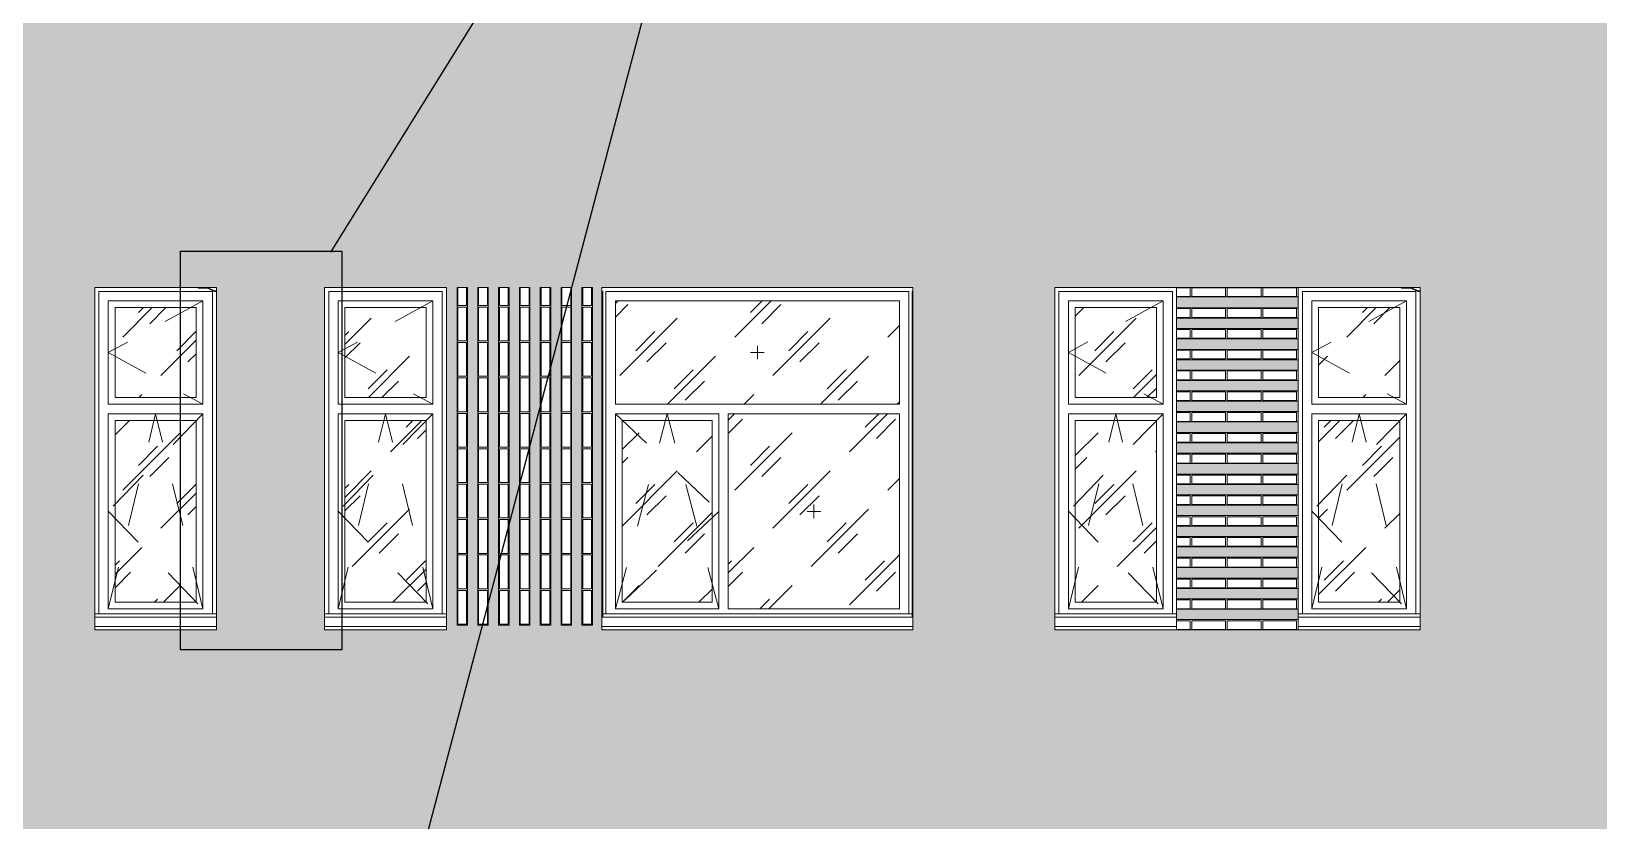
# Model space of a CAD drawing. Header units: millimetres. Extents: x 3914 to 319671, y -18248 to 19136.
# Drawn here: x 129755 to 141344, y 7454 to 13295 of the extents above; entities that cross this region are included whole.
import ezdxf

# ---------------------------------------------------------------- set-up
doc = ezdxf.new("R2010")
doc.units = ezdxf.units.MM
doc.linetypes.add('Штрих', pattern=[635, 317.5, -317.5])
for name, color, linetype, lineweight in [('A-GENM', 7, 'Continuous', 9), ('A-GLAZ', 7, 'Continuous', 9), ('A-GLAZ-1', 7, 'Continuous', 5), ('A-GLAZ-2', 7, 'Штрих', 5), ('A-WALL', 7, 'Continuous', 5), ('A-WALL-PATT', 7, 'Continuous', 5), ('I-WALL', 7, 'Continuous', 5)]:
    doc.layers.add(name, color=color, linetype=linetype, lineweight=lineweight)
pattern_1 = [(45, (66990.3, 100), (-282.8427, 282.8427), [200, -600]), (45, (66790.3, 0), (-282.8427, 282.8427), [600, -200]), (45, (67190.3, -100), (-282.8427, 282.8427), [200, -600])]

# ---------------------------------------------------------------- blocks, each defined once
blk = doc.blocks.new('Окно_СКБ_1Ст_БезПР - ОК-6__л__900х2500_h_ с форточкой_Вестибюль_ залы ДОО-V59-АР2_ТР1_Фасад 1-___')
at = {"layer": 'A-GLAZ-1'}
h = blk.add_hatch(dxfattribs=at)
h.set_pattern_fill('FP_27', color=256, style=0, pattern_type=2)
h.set_pattern_definition(pattern_1)
h.paths.add_polyline_path([(91180, 10585), (91780, 10585), (91780, 11250), (91180, 11250), (91180, 10880)], flags=0)
h = blk.add_hatch(dxfattribs=at)
h.set_pattern_fill('FP_27', color=256, style=0, pattern_type=2)
h.set_pattern_definition(pattern_1)
h.paths.add_polyline_path([(91180, 9070), (91780, 9070), (91780, 10415), (91180, 10415), (91180, 9315)], flags=0)
for p, q in [((91030, 11400), (91030, 8903)), ((91930, 11400), (91030, 11400)), ((91060, 8985), (91060, 11370)), ((91060, 11370), (91900, 11370)), ((91900, 11370), (91900, 8985)), ((91930, 8903), (91930, 11400)), ((91130, 11300), (91130, 10535)), ((91130, 11300), (91830, 11300)), ((91180, 11250), (91180, 10585)), ((91180, 11250), (91780, 11250)), ((91780, 10585), (91780, 11250)), ((91830, 10535), (91830, 11300)), ((91180, 10585), (91780, 10585)), ((91830, 10535), (91130, 10535)), ((91130, 10465), (91130, 9020)), ((91130, 10465), (91830, 10465)), ((91830, 9020), (91830, 10465)), ((91180, 10415), (91180, 9070)), ((91180, 10415), (91780, 10415)), ((91780, 9070), (91780, 10415)), ((91180, 9070), (91780, 9070)), ((91130, 9020), (91830, 9020))]:
    blk.add_line(p, q, dxfattribs=at)
at = {"layer": 'A-GLAZ-2'}
for p, q in [((91830, 11300), (91130, 10917)), ((91130, 10917), (91830, 10535)), ((91130, 9020), (91480, 10465)), ((91830, 10465), (91130, 9743)), ((91830, 9020), (91480, 10465)), ((91130, 9743), (91830, 9020))]:
    blk.add_line(p, q, dxfattribs=at)
blk = doc.blocks.new('Окно_СКБ_2Ст_Фрамуга сверху_БезПР - ОК-7__л__2300х2500_h__Вестибюль_ залы ДОО ДУ-V60-АР2_ТР1_Фасад 1-___')
at = {"layer": 'A-GLAZ-1'}
h = blk.add_hatch(dxfattribs=at)
h.set_pattern_fill('FP_28', color=256, style=0, pattern_type=2)
h.set_pattern_definition(pattern_1)
h.paths.add_polyline_path([(96215, 10535), (96980, 10535), (96980, 11300), (94880, 11300), (94880, 10535), (95715, 10535)], flags=0)
h = blk.add_hatch(dxfattribs=at)
h.set_pattern_fill('FP_27', color=256, style=0, pattern_type=2)
h.set_pattern_definition(pattern_1)
h.paths.add_polyline_path([(95715, 9020), (96980, 9020), (96980, 10465), (95715, 10465), (95715, 9026)], flags=0)
h = blk.add_hatch(dxfattribs=at)
h.set_pattern_fill('FP_27', color=256, style=0, pattern_type=2)
h.set_pattern_definition(pattern_1)
h.paths.add_polyline_path([(94930, 9070), (95595, 9070), (95595, 10415), (94930, 10415), (94930, 9315)], flags=0)
for p, q in [((94780, 11400), (94780, 8903)), ((97080, 11400), (94780, 11400)), ((94810, 11370), (94810, 8985)), ((97050, 11370), (94810, 11370)), ((97050, 8985), (97050, 11370)), ((97080, 8903), (97080, 11400)), ((94880, 10535), (94880, 11300)), ((94880, 11300), (96980, 11300)), ((96980, 11300), (96980, 10535)), ((94880, 10535), (96980, 10535)), ((94880, 9020), (94880, 10465)), ((94880, 10465), (95645, 10465)), ((95645, 10465), (95645, 9020)), ((95715, 9020), (95715, 10465)), ((95715, 10465), (96980, 10465)), ((96980, 10465), (96980, 9020)), ((94930, 10415), (94930, 9070)), ((94930, 10415), (95595, 10415)), ((95595, 9070), (95595, 10415)), ((94930, 9070), (95595, 9070)), ((95645, 9020), (94880, 9020)), ((96980, 9020), (95715, 9020))]:
    blk.add_line(p, q, dxfattribs=at)
at = {"layer": 'A-GLAZ-2'}
for p, q in [((95980, 10918), (95880, 10918)), ((95930, 10967), (95930, 10868)), ((94880, 9020), (95263, 10465)), ((94880, 10465), (95645, 9742)), ((95645, 9020), (95263, 10465)), ((95645, 9742), (94880, 9020)), ((96398, 9742), (96298, 9742)), ((96348, 9792), (96348, 9693))]:
    blk.add_line(p, q, dxfattribs=at)
blk = doc.blocks.new('Окно_СКБ_1Ст_БезПР - ОК-6__л__900х2500_h_ с форточкой_Вестибюль_ залы ДОО-V61-АР2_ТР1_Фасад 1-___')
at = {"layer": 'A-GLAZ-1'}
h = blk.add_hatch(dxfattribs=at)
h.set_pattern_fill('FP_27', color=256, style=0, pattern_type=2)
h.set_pattern_definition(pattern_1)
h.paths.add_polyline_path([(98880, 10585), (98880, 11250), (98280, 11250), (98280, 10585), (98654, 10585)], flags=0)
h = blk.add_hatch(dxfattribs=at)
h.set_pattern_fill('FP_27', color=256, style=0, pattern_type=2)
h.set_pattern_definition(pattern_1)
h.paths.add_polyline_path([(98654, 9070), (98880, 9070), (98880, 10415), (98280, 10415), (98280, 9070)], flags=0)
for p, q in [((98130, 11400), (98130, 8903)), ((99030, 11400), (98130, 11400)), ((98160, 8985), (98160, 11370)), ((98160, 11370), (99000, 11370)), ((99000, 11370), (99000, 8985)), ((98230, 11300), (98230, 10535)), ((98230, 11300), (98930, 11300)), ((98280, 11250), (98280, 10585)), ((98280, 11250), (98880, 11250)), ((98880, 10585), (98880, 11250)), ((98930, 10535), (98930, 11300)), ((99030, 11249), (99030, 11329)), ((99030, 11095), (99030, 11172)), ((99030, 10941), (99030, 11018)), ((99030, 10787), (99030, 10864)), ((99030, 10635), (99030, 10710)), ((98280, 10585), (98880, 10585)), ((99030, 10481), (99030, 10558)), ((98930, 10535), (98230, 10535)), ((98230, 10465), (98230, 9020)), ((98230, 10465), (98930, 10465)), ((98930, 9020), (98930, 10465)), ((98280, 10415), (98280, 9070)), ((98280, 10415), (98880, 10415)), ((98880, 9070), (98880, 10415)), ((99030, 10327), (99030, 10404)), ((99030, 10173), (99030, 10250)), ((99030, 10019), (99030, 10096)), ((99030, 9865), (99030, 9942)), ((99030, 9711), (99030, 9788)), ((99030, 9557), (99030, 9634)), ((99030, 9404), (99030, 9480)), ((99030, 9249), (99030, 9327)), ((99030, 9095), (99030, 9172)), ((98280, 9070), (98880, 9070)), ((98230, 9020), (98930, 9020)), ((99030, 8942), (99030, 9018))]:
    blk.add_line(p, q, dxfattribs=at)
at = {"layer": 'A-GLAZ-2'}
for p, q in [((98930, 11300), (98230, 10918)), ((98230, 10918), (98930, 10535)), ((98230, 9020), (98580, 10465)), ((98930, 10465), (98230, 9743)), ((98930, 9020), (98580, 10465)), ((98230, 9743), (98930, 9020))]:
    blk.add_line(p, q, dxfattribs=at)
blk = doc.blocks.new('Окно_СКБ_1Ст_БезПР - ОК-6__л__900х2500_h_ с форточкой_Вестибюль_ залы ДОО-V63-АР2_ТР1_Фасад 1-___')
at = {"layer": 'A-GLAZ-1'}
h = blk.add_hatch(dxfattribs=at)
h.set_pattern_fill('FP_27', color=256, style=0, pattern_type=2)
h.set_pattern_definition(pattern_1)
h.paths.add_polyline_path([(92880, 10585), (93480, 10585), (93480, 11250), (92880, 11250), (92880, 10880)], flags=0)
h = blk.add_hatch(dxfattribs=at)
h.set_pattern_fill('FP_27', color=256, style=0, pattern_type=2)
h.set_pattern_definition(pattern_1)
h.paths.add_polyline_path([(92880, 9070), (93480, 9070), (93480, 10415), (92880, 10415), (92880, 9315)], flags=0)
for p, q in [((92730, 11400), (92730, 8903)), ((93630, 11400), (92730, 11400)), ((92760, 8985), (92760, 11370)), ((92760, 11370), (93600, 11370)), ((93600, 11370), (93600, 8985)), ((93630, 8903), (93630, 11400)), ((92830, 11300), (92830, 10535)), ((92830, 11300), (93530, 11300)), ((92880, 11250), (92880, 10585)), ((92880, 11250), (93480, 11250)), ((93480, 10585), (93480, 11250)), ((93530, 10535), (93530, 11300)), ((92880, 10585), (93480, 10585)), ((93530, 10535), (92830, 10535)), ((92830, 10465), (92830, 9020)), ((92830, 10465), (93530, 10465)), ((93530, 9020), (93530, 10465)), ((92880, 10415), (92880, 9070)), ((92880, 10415), (93480, 10415)), ((93480, 9070), (93480, 10415)), ((92880, 9070), (93480, 9070)), ((92830, 9020), (93530, 9020))]:
    blk.add_line(p, q, dxfattribs=at)
at = {"layer": 'A-GLAZ-2'}
for p, q in [((93530, 11300), (92830, 10917)), ((92830, 10917), (93530, 10535)), ((92830, 9020), (93180, 10465)), ((93530, 10465), (92830, 9743)), ((93530, 9020), (93180, 10465)), ((92830, 9743), (93530, 9020))]:
    blk.add_line(p, q, dxfattribs=at)
blk = doc.blocks.new('Окно_СКБ_1Ст_БезПР - ОК-6__л__900х2500_h_ с форточкой_Вестибюль_ залы ДОО-V78-АР2_ТР1_Фасад 1-___')
at = {"layer": 'A-GLAZ-1'}
h = blk.add_hatch(dxfattribs=at)
h.set_pattern_fill('FP_27', color=256, style=0, pattern_type=2)
h.set_pattern_definition(pattern_1)
h.paths.add_polyline_path([(100186, 10585), (100680, 10585), (100680, 11250), (100080, 11250), (100080, 10585)], flags=0)
h = blk.add_hatch(dxfattribs=at)
h.set_pattern_fill('FP_28', color=256, style=0, pattern_type=2)
h.set_pattern_definition(pattern_1)
h.paths.add_polyline_path([(100186, 9070), (100680, 9070), (100680, 10415), (100080, 10415), (100080, 9070)], flags=0)
for p, q in [((100830, 11400), (99930, 11400)), ((99960, 8985), (99960, 11370)), ((99960, 11370), (100800, 11370)), ((100800, 11370), (100800, 8985)), ((100830, 8903), (100830, 11400)), ((99930, 11329), (99930, 11249)), ((100030, 11300), (100030, 10535)), ((100030, 11300), (100730, 11300)), ((100080, 11250), (100080, 10585)), ((100080, 11250), (100680, 11250)), ((100680, 10585), (100680, 11250)), ((100730, 10535), (100730, 11300)), ((99930, 11172), (99930, 11095)), ((99930, 11018), (99930, 10941)), ((99930, 10864), (99930, 10787)), ((99930, 10710), (99930, 10635)), ((99930, 10558), (99930, 10481)), ((100080, 10585), (100680, 10585)), ((100730, 10535), (100030, 10535)), ((100030, 10465), (100030, 9020)), ((100030, 10465), (100730, 10465)), ((100730, 9020), (100730, 10465)), ((99930, 10404), (99930, 10327)), ((100080, 10415), (100080, 9070)), ((100080, 10415), (100680, 10415)), ((100680, 9070), (100680, 10415)), ((99930, 10250), (99930, 10173)), ((99930, 10096), (99930, 10019)), ((99930, 9942), (99930, 9865)), ((99930, 9788), (99930, 9711)), ((99930, 9634), (99930, 9557)), ((99930, 9480), (99930, 9404)), ((99930, 9327), (99930, 9249)), ((99930, 9172), (99930, 9095)), ((100080, 9070), (100680, 9070)), ((99930, 9018), (99930, 8942)), ((100030, 9020), (100730, 9020))]:
    blk.add_line(p, q, dxfattribs=at)
at = {"layer": 'A-GLAZ-2'}
for p, q in [((100730, 11300), (100030, 10917)), ((100030, 10917), (100730, 10535)), ((100030, 9020), (100380, 10465)), ((100730, 10465), (100030, 9743)), ((100730, 9020), (100380, 10465)), ((100030, 9743), (100730, 9020))]:
    blk.add_line(p, q, dxfattribs=at)
blk = doc.blocks.new('Фахверк_Влож_Уголок - Уголок_Фахверка-V168-АР2_ТР1_Фасад 1-___')
at = {"layer": 'A-GENM'}
for p, q in [((94780, 11370), (94786, 11370)), ((94786, 11370), (94786, 8959))]:
    blk.add_line(p, q, dxfattribs=at)
blk = doc.blocks.new('Фахверк_Влож_Полоса верхняя - Полоса верхняя_Фахверка-V111-АР2_ТР1_Фасад 1-___')
at = {"layer": 'A-GENM'}
for p, q in [((96944, 3000), (96944, 2995)), ((96944, 2995), (97013, 2995)), ((97013, 2995), (97064, 2970)), ((97065, 2975), (97014, 3000)), ((97064, 2970), (97080, 2970)), ((97080, 2975), (97065, 2975))]:
    blk.add_line(p, q, dxfattribs=at)
blk = doc.blocks.new('Фахверк_Влож_Уголок - Уголок_Фахверка-V169-АР2_ТР1_Фасад 1-___')
at = {"layer": 'A-GENM'}
for p, q in [((97074, 11370), (97080, 11370)), ((97074, 8959), (97074, 11370))]:
    blk.add_line(p, q, dxfattribs=at)
blk = doc.blocks.new('WNW_Отлив - Отлив_металлический-V187-АР2_ТР1_Фасад 1-___')
at = {"layer": 'A-GLAZ-1'}
for p, q in [((67060, 9285), (66160, 9285)), ((67060, 9260), (66160, 9260)), ((66160, 9191), (66160, 9203)), ((66160, 9166), (66160, 9191)), ((66160, 9191), (67060, 9191)), ((67060, 9166), (66160, 9166)), ((67060, 9203), (67060, 9191)), ((67060, 9191), (67060, 9166))]:
    blk.add_line(p, q, dxfattribs=at)
blk = doc.blocks.new('WNW_Отлив - Отлив_металлический-V206-АР2_ТР1_Фасад 1-___')
at = {"layer": 'A-GLAZ-1'}
for p, q in [((93630, 8985), (92730, 8985)), ((93630, 8960), (92730, 8960)), ((92730, 8891), (92730, 8903)), ((92730, 8866), (92730, 8891)), ((92730, 8891), (93630, 8891)), ((93630, 8866), (92730, 8866)), ((93630, 8903), (93630, 8891)), ((93630, 8891), (93630, 8866))]:
    blk.add_line(p, q, dxfattribs=at)
blk = doc.blocks.new('WNW_Отлив - Отлив_металлический-33828280-АР2_ТР1_Фасад 1-___')
at = {"layer": 'A-GLAZ-1'}
for p, q in [((97074, 8985), (94786, 8985)), ((97074, 8960), (94786, 8960)), ((94780, 8891), (94780, 8903)), ((94780, 8866), (94780, 8891)), ((94780, 8891), (97080, 8891)), ((97080, 8866), (94780, 8866)), ((97080, 8903), (97080, 8891)), ((97080, 8891), (97080, 8866))]:
    blk.add_line(p, q, dxfattribs=at)
blk = doc.blocks.new('WNW_Отлив - Отлив_металлический-33828275-АР2_ТР1_Фасад 1-___')
at = {"layer": 'A-GLAZ-1'}
for p, q in [((12010, 9285), (11110, 9285)), ((12010, 9260), (11110, 9260)), ((11110, 9191), (11110, 9203)), ((11110, 9166), (11110, 9191)), ((11110, 9191), (12010, 9191)), ((12010, 9166), (11110, 9166)), ((12010, 9196), (12010, 9191)), ((12010, 9191), (12010, 9166))]:
    blk.add_line(p, q, dxfattribs=at)
blk = doc.blocks.new('WNW_Отлив - Отлив_металлический-V185-АР2_ТР1_Фасад 1-___')
at = {"layer": 'A-GLAZ-1'}
for p, q in [((51910, 9285), (51010, 9285)), ((51910, 9260), (51010, 9260)), ((51010, 9191), (51010, 9196)), ((51010, 9166), (51010, 9191)), ((51010, 9191), (51910, 9191)), ((51910, 9166), (51010, 9166)), ((51910, 9203), (51910, 9191)), ((51910, 9191), (51910, 9166))]:
    blk.add_line(p, q, dxfattribs=at)

msp = doc.modelspace()

# ---------------------------------------------------------------- hatches: boundary and pattern name
at = {"layer": 'A-WALL-PATT'}
h = msp.add_hatch(dxfattribs=at)
h.set_pattern_fill('FP_21', color=256, style=0, pattern_type=2)
h.set_pattern_definition([(180, (164523.65, 8471), (-2e-14, -154), [125, -137]), (90, (164523.65, 8406), (-262, 2e-14), [65, -89]), (180, (164523.65, 8406), (-2e-14, -154), [125, -137]), (90, (164535.65, 8406), (-262, 2e-14), [65, -89]), (180, (164660.65, 8406), (-2e-14, -154), [125, -137]), (180, (164660.65, 8471), (-2e-14, -154), [125, -137]), (90, (164404.65, 8483), (-262, 2e-14), [65, -89]), (90, (164654.65, 8483), (-262, 2e-14), [65, -89]), (0, (164404.65, 8483), (0, -154), [250, -12]), (0, (164404.65, 8548), (0, -154), [250, -12])])
h.paths.add_polyline_path([(128303.7, 8400), (164273.7, 8400), (164273.7, 13776), (128303.7, 13774.9), (128303.7, 10879.6)], flags=0)
h.paths.add_polyline_path([(156234.4, 8866), (156223.7, 8867), (156223.7, 8900), (155173.7, 8900), (155173.7, 8866), (152873.7, 8867), (152873.7, 11400), (157123.7, 11400), (157123.7, 8866), (156771.1, 8866)], flags=0)
h.paths.add_polyline_path([(140023.7, 8866), (137323.7, 8867), (137323.7, 11400), (140023.7, 11400), (140023.7, 8867)], flags=0)
h.paths.add_polyline_path([(132516.3, 8866), (131923.7, 8867), (131923.7, 8900), (131123.7, 8900), (131123.7, 8866), (130223.7, 8867), (130223.7, 11400), (136273.7, 11400), (136273.7, 8866), (133973.7, 8867), (133973.7, 8900), (132823.7, 8900), (132823.7, 8866)], flags=0)
h.paths.add_polyline_path([(159423.7, 8866), (158523.7, 8867), (158523.7, 11400), (162923.7, 11400), (162923.7, 8866), (160623.7, 8867), (160622.7, 8900), (159423.7, 8900), (159423.7, 8867)], flags=0)
h.paths.add_polyline_path([(145508.5, 8866), (145423.7, 8867), (145423.7, 8900), (144373.7, 8900), (144373.7, 8866), (142073.7, 8867), (142073.7, 11400), (146323.7, 11400), (146323.7, 8866)], flags=0)
h.paths.add_polyline_path([(151637.6, 8866), (150823.7, 8867), (150823.7, 11400), (151723.7, 11400), (151723.7, 8866)], flags=0)
h.paths.add_polyline_path([(148123.7, 8866), (147223.7, 8867), (147223.7, 11400), (149923.7, 11400), (149923.7, 8866), (148383.1, 8866)], flags=0)
h = msp.add_hatch(dxfattribs=at)
h.set_pattern_fill('FP_95', color=256, style=0, pattern_type=2)
h.set_pattern_definition([(180, (169385.17, 15019.48), (-2e-14, -154), [125, -137]), (90, (169385.17, 14954.48), (-262, 2e-14), [65, -89]), (180, (169385.17, 14954.48), (-2e-14, -154), [125, -137]), (90, (169397.17, 14954.48), (-262, 2e-14), [65, -89]), (180, (169522.17, 14954.48), (-2e-14, -154), [125, -137]), (180, (169522.17, 15019.48), (-2e-14, -154), [125, -137]), (90, (169266.17, 15031.48), (-262, 2e-14), [65, -89]), (90, (169516.17, 15031.48), (-262, 2e-14), [65, -89]), (0, (169266.17, 15031.48), (0, -154), [250, -12]), (0, (169266.17, 15096.48), (0, -154), [250, -12])])
h.paths.add_polyline_path([(131123.7, 8900), (131923.7, 8900), (131923.7, 11400), (131123.7, 11400), (131123.7, 8902.5)], flags=0)
h.paths.add_polyline_path([(149009.1, 8940.4), (149023.7, 8940.4), (149023.7, 9016.1), (148123.7, 9016.1), (148123.7, 8940.4), (148573.1, 8940.4)], flags=0)
h.paths.add_polyline_path([(138223.7, 8942.4), (139123.7, 8942.4), (139123.7, 9018.1), (138223.7, 9018.1)], flags=0)
h.paths.add_polyline_path([(149023.7, 9093.1), (149023.7, 9170), (148123.7, 9170), (148123.7, 9093.1), (148954.1, 9093.1)], flags=0)
h.paths.add_polyline_path([(139123.7, 9095.1), (139123.7, 9172), (138223.7, 9172), (138223.7, 9095.1), (139053.4, 9095.1)], flags=0)
h.paths.add_polyline_path([(148123.7, 9247), (149023.7, 9247), (149023.7, 9324.5), (148123.7, 9324.5), (148123.7, 9315.3)], flags=0)
h.paths.add_polyline_path([(138613.3, 9249), (139123.7, 9249), (139123.7, 9326.5), (138223.7, 9326.5), (138223.7, 9249)], flags=0)
h.paths.add_polyline_path([(148843.1, 9401.5), (149023.7, 9401.5), (149023.7, 9478), (148123.7, 9478), (148123.7, 9401.5), (148573.1, 9401.5)], flags=0)
h.paths.add_polyline_path([(138613.3, 9403.5), (139123.7, 9403.5), (139123.7, 9480), (138223.7, 9480), (138223.7, 9403.5)], flags=0)
h.paths.add_polyline_path([(148573.1, 9555), (149023.7, 9555), (149023.7, 9631.8), (148123.7, 9631.8), (148123.7, 9555)], flags=0)
h.paths.add_polyline_path([(138223.7, 9557), (139123.7, 9557), (139123.7, 9633.8), (138223.7, 9633.8)], flags=0)
h.paths.add_polyline_path([(148573.1, 9708.8), (149023.7, 9708.8), (149023.7, 9785.9), (148123.7, 9785.9), (148123.7, 9708.8)], flags=0)
h.paths.add_polyline_path([(138223.7, 9710.8), (139123.7, 9710.8), (139123.7, 9787.9), (138223.7, 9787.9)], flags=0)
h.paths.add_polyline_path([(149023.7, 9862.9), (149023.7, 9939.9), (148123.7, 9939.9), (148123.7, 9862.9), (148956.1, 9862.9)], flags=0)
h.paths.add_polyline_path([(138996.4, 9864.9), (139123.7, 9864.9), (139123.7, 9941.9), (138223.7, 9941.9), (138223.7, 9864.9), (138776.3, 9864.9)], flags=0)
h.paths.add_polyline_path([(148621.6, 10016.9), (149023.7, 10016.9), (149023.7, 10094.1), (148123.7, 10094.1), (148123.7, 10016.9), (148573.1, 10016.9)], flags=0)
h.paths.add_polyline_path([(138613.3, 10018.9), (139123.7, 10018.9), (139123.7, 10096.1), (138223.7, 10096.1), (138223.7, 10018.9)], flags=0)
h.paths.add_polyline_path([(148573.1, 10171.1), (149023.7, 10171.1), (149023.7, 10247.5), (148123.7, 10247.5), (148123.7, 10171.1), (148566, 10171.1)], flags=0)
h.paths.add_polyline_path([(138223.7, 10173.1), (139123.7, 10173.1), (139123.7, 10249.5), (138223.7, 10249.5)], flags=0)
h.paths.add_polyline_path([(149023.7, 10324.5), (149023.7, 10402.1), (148123.7, 10402.1), (148123.7, 10324.5), (148573.1, 10324.5)], flags=0)
h.paths.add_polyline_path([(138610.1, 10326.5), (139123.7, 10326.5), (139123.7, 10404.1), (138223.7, 10404.1), (138223.7, 10326.5)], flags=0)
h.paths.add_polyline_path([(149023.7, 10479.1), (149023.7, 10556.1), (148123.7, 10556.1), (148123.7, 10479.1), (148573.1, 10479.1)], flags=0)
h.paths.add_polyline_path([(138613.3, 10481.1), (139123.7, 10481.1), (139123.7, 10558.1), (138223.7, 10558.1), (138223.7, 10481.1), (138554.4, 10481.1)], flags=0)
h.paths.add_polyline_path([(149023.7, 10633.1), (149023.7, 10708.1), (148123.7, 10708.1), (148123.7, 10633.1), (148956.1, 10633.1)], flags=0)
h.paths.add_polyline_path([(138613.3, 10635.1), (139123.7, 10635.1), (139123.7, 10710.1), (138223.7, 10710.1), (138223.7, 10635.1), (138499, 10635.1)], flags=0)
h.paths.add_polyline_path([(148956.1, 10785.1), (149023.7, 10785.1), (149023.7, 10862.1), (148123.7, 10862.1), (148123.7, 10785.1), (148573.1, 10785.1)], flags=0)
h.paths.add_polyline_path([(138996.4, 10787.1), (139123.7, 10787.1), (139123.7, 10864.1), (138223.7, 10864.1), (138223.7, 10787.1), (138613.3, 10787.1)], flags=0)
h.paths.add_polyline_path([(148573.1, 10939.1), (149023.7, 10939.1), (149023.7, 11016.1), (148123.7, 11016.1), (148123.7, 10939.1), (148289.6, 10939.1)], flags=0)
h.paths.add_polyline_path([(138223.7, 10941.1), (139123.7, 10941.1), (139123.7, 11018.1), (138223.7, 11018.1)], flags=0)
h.paths.add_polyline_path([(149023.7, 11093.1), (149023.7, 11170.1), (148123.7, 11170.1), (148123.7, 11093.1), (148956.1, 11093.1)], flags=0)
h.paths.add_polyline_path([(138996.4, 11095.1), (139123.7, 11095.1), (139123.7, 11172.1), (138223.7, 11172.1), (138223.7, 11095.1), (138613.3, 11095.1)], flags=0)
h.paths.add_polyline_path([(149023.7, 11247.1), (149023.7, 11327), (148123.7, 11327), (148123.7, 11247.1), (148956.1, 11247.1)], flags=0)
h.paths.add_polyline_path([(138223.7, 11249.1), (139123.7, 11249.1), (139123.7, 11329), (138223.7, 11329)], flags=0)
h = msp.add_hatch(dxfattribs=at)
h.set_pattern_fill('FP_84', color=256, style=0, pattern_type=2)
h.set_pattern_definition([(270, (134603.02, 41383.13), (154, 9e-15), [125, -137]), (180, (134668.02, 41383.13), (-3e-14, -262), [65, -89]), (270, (134668.02, 41383.13), (154, 9e-15), [125, -137]), (180, (134668.02, 41395.13), (-3e-14, -262), [65, -89]), (270, (134668.02, 41520.13), (154, 9e-15), [125, -137]), (270, (134603.02, 41520.13), (154, 9e-15), [125, -137]), (180, (134591.02, 41264.13), (-3e-14, -262), [65, -89]), (180, (134591.02, 41514.13), (-3e-14, -262), [65, -89]), (90, (134591.02, 41264.13), (154, -9e-15), [250, -12]), (90, (134526.02, 41264.13), (154, -9e-15), [250, -12])])
h.paths.add_polyline_path([(160545.7, 8900), (160545.7, 11400), (160470.7, 11400), (160470.7, 8900)], flags=0)
h.paths.add_polyline_path([(160393.7, 8900), (160393.7, 11400), (160316.7, 11400), (160316.7, 8900)], flags=0)
h.paths.add_polyline_path([(160162.7, 8900), (160239.7, 8900), (160239.7, 11400), (160162.7, 11400), (160162.7, 9315.3)], flags=0)
h.paths.add_polyline_path([(160085.7, 8900), (160085.7, 11400), (160008.7, 11400), (160008.7, 8900), (160065, 8900)], flags=0)
h.paths.add_polyline_path([(159931.7, 8900), (159931.7, 11400), (159854.7, 11400), (159854.7, 8900)], flags=0)
h.paths.add_polyline_path([(159777.7, 8900), (159777.7, 11400), (159700.7, 11400), (159700.7, 8900)], flags=0)
h.paths.add_polyline_path([(159623.7, 8900), (159623.7, 11400), (159546.7, 11400), (159546.7, 8900)], flags=0)
h.paths.add_polyline_path([(159469.7, 8900), (159469.7, 11400), (159423.7, 11400), (159423.7, 8900)], flags=0)
h.paths.add_polyline_path([(156157.1, 8900), (156157.1, 11400), (156080.1, 11400), (156080.1, 8900)], flags=0)
h.paths.add_polyline_path([(156003.1, 8900), (156003.1, 11400), (155926.1, 11400), (155926.1, 8900)], flags=0)
h.paths.add_polyline_path([(155772.1, 8900), (155849.1, 8900), (155849.1, 11400), (155772.1, 11400), (155772.1, 9315.3)], flags=0)
h.paths.add_polyline_path([(155695.1, 8900), (155695.1, 11400), (155618.1, 11400), (155618.1, 8900)], flags=0)
h.paths.add_polyline_path([(155541.1, 8900), (155541.1, 11400), (155464.1, 11400), (155464.1, 8900)], flags=0)
h.paths.add_polyline_path([(155310.1, 8900), (155387.1, 8900), (155387.1, 11400), (155310.1, 11400), (155310.1, 9315.3)], flags=0)
h.paths.add_polyline_path([(155233.1, 8900), (155233.1, 11400), (155173.7, 11400), (155173.7, 8900)], flags=0)
h.paths.add_polyline_path([(145400.7, 8900), (145423.7, 8900), (145423.7, 11400), (145400.7, 11400), (145400.7, 8902.5)], flags=0)
h.paths.add_polyline_path([(145333.7, 8900), (145333.7, 11400), (145256.7, 11400), (145256.7, 8900)], flags=0)
h.paths.add_polyline_path([(144373.7, 8900), (144409.7, 8900), (144409.7, 11400), (144373.7, 11400), (144373.7, 8902.5)], flags=0)
h.paths.add_polyline_path([(145179.7, 8900), (145179.7, 11400), (145102.7, 11400), (145102.7, 8900)], flags=0)
h.paths.add_polyline_path([(144948.7, 8900), (145025.7, 8900), (145025.7, 11400), (144948.7, 11400), (144948.7, 9315.3)], flags=0)
h.paths.add_polyline_path([(144871.7, 8900), (144871.7, 11400), (144794.7, 11400), (144794.7, 8900)], flags=0)
h.paths.add_polyline_path([(144717.7, 8900), (144717.7, 11400), (144640.7, 11400), (144640.7, 8900)], flags=0)
h.paths.add_polyline_path([(144563.7, 8900), (144563.7, 11400), (144486.7, 11400), (144486.7, 8900)], flags=0)
h.paths.add_polyline_path([(133973.7, 8900), (133973.7, 11400), (133903.4, 11400), (133903.4, 8900)], flags=0)
h.paths.add_polyline_path([(133826.4, 8900), (133826.4, 11400), (133749.4, 11400), (133749.4, 8900)], flags=0)
h.paths.add_polyline_path([(133672.4, 8900), (133672.4, 11400), (133595.4, 11400), (133595.4, 8900)], flags=0)
h.paths.add_polyline_path([(133518.4, 8900), (133518.4, 11400), (133441.4, 11400), (133441.4, 8900)], flags=0)
h.paths.add_polyline_path([(133287.4, 8900), (133364.4, 8900), (133364.4, 11400), (133287.4, 11400), (133287.4, 9315.3)], flags=0)
h.paths.add_polyline_path([(133210.4, 8900), (133210.4, 11400), (133133.4, 11400), (133133.4, 8900)], flags=0)
h.paths.add_polyline_path([(133056.4, 8900), (133056.4, 11400), (132979.4, 11400), (132979.4, 8900)], flags=0)
h.paths.add_polyline_path([(132823.7, 8900), (132902.4, 8900), (132902.4, 11400), (132823.7, 11400), (132823.7, 8902.5)], flags=0)
h = msp.add_hatch(dxfattribs=at)
h.set_pattern_fill('FP_77', color=256, style=0, pattern_type=2)
h.set_pattern_definition([(270, (136219.25, 10860.68), (154, 9e-15), [125, -137]), (180, (136284.25, 10860.68), (-3e-14, -262), [65, -89]), (270, (136284.25, 10860.68), (154, 9e-15), [125, -137]), (180, (136284.25, 10872.68), (-3e-14, -262), [65, -89]), (270, (136284.25, 10997.68), (154, 9e-15), [125, -137]), (270, (136219.25, 10997.68), (154, 9e-15), [125, -137]), (180, (136207.25, 10741.68), (-3e-14, -262), [65, -89]), (180, (136207.25, 10991.68), (-3e-14, -262), [65, -89]), (90, (136207.25, 10741.68), (154, -9e-15), [250, -12]), (90, (136142.25, 10741.68), (154, -9e-15), [250, -12])])
h.paths.add_polyline_path([(133133.4, 8900), (133133.4, 11400), (133056.4, 11400), (133056.4, 8900)], flags=0)
h.paths.add_polyline_path([(133210.4, 8900), (133287.4, 8900), (133287.4, 11400), (133210.4, 11400), (133210.4, 9315.3)], flags=0)
h.paths.add_polyline_path([(132979.4, 8900), (132979.4, 11400), (132902.4, 11400), (132902.4, 8900)], flags=0)
h.paths.add_polyline_path([(133441.4, 8900), (133441.4, 11400), (133364.4, 11400), (133364.4, 8900)], flags=0)
h.paths.add_polyline_path([(133672.4, 8900), (133749.4, 8900), (133749.4, 11400), (133672.4, 11400), (133672.4, 9315.3)], flags=0)
h.paths.add_polyline_path([(133595.4, 8900), (133595.4, 11400), (133518.4, 11400), (133518.4, 8900)], flags=0)
h.paths.add_polyline_path([(133903.4, 8900), (133903.4, 11400), (133826.4, 11400), (133826.4, 8900)], flags=0)
h = msp.add_hatch(dxfattribs=at)
h.set_pattern_fill('FP_71', color=256, style=0, pattern_type=2)
h.set_pattern_definition([(180, (138585.88, 8471.04), (-2e-14, -154), [125, -137]), (90, (138585.88, 8406.04), (-262, 2e-14), [65, -89]), (180, (138585.88, 8406.04), (-2e-14, -154), [125, -137]), (90, (138597.88, 8406.04), (-262, 2e-14), [65, -89]), (180, (138722.88, 8406.04), (-2e-14, -154), [125, -137]), (180, (138722.88, 8471.04), (-2e-14, -154), [125, -137]), (90, (138466.88, 8483.04), (-262, 2e-14), [65, -89]), (90, (138716.88, 8483.04), (-262, 2e-14), [65, -89]), (0, (138466.88, 8483.04), (0, -154), [250, -12]), (0, (138466.88, 8548.04), (0, -154), [250, -12])])
h.paths.add_polyline_path([(139123.7, 8866), (139123.7, 8942.4), (138223.7, 8942.4), (138223.7, 8866), (138613.3, 8866)], flags=0)
h.paths.add_polyline_path([(139123.7, 9018.1), (139123.7, 9095.1), (138223.7, 9095.1), (138223.7, 9018.1), (138613.3, 9018.1)], flags=0)
h.paths.add_polyline_path([(138223.7, 9172), (139123.7, 9172), (139123.7, 9249), (138223.7, 9249)], flags=0)
h.paths.add_polyline_path([(138223.7, 9326.5), (139123.7, 9326.5), (139123.7, 9403.5), (138223.7, 9403.5)], flags=0)
h.paths.add_polyline_path([(139123.7, 9480), (139123.7, 9557), (138223.7, 9557), (138223.7, 9480), (138996.4, 9480)], flags=0)
h.paths.add_polyline_path([(138996.4, 9633.8), (139123.7, 9633.8), (139123.7, 9710.8), (138223.7, 9710.8), (138223.7, 9633.8), (138613.3, 9633.8)], flags=0)
h.paths.add_polyline_path([(138223.7, 9787.9), (139123.7, 9787.9), (139123.7, 9864.9), (138223.7, 9864.9)], flags=0)
h.paths.add_polyline_path([(138223.7, 9941.9), (139123.7, 9941.9), (139123.7, 10018.9), (138223.7, 10018.9)], flags=0)
h.paths.add_polyline_path([(138996.4, 10096.1), (139123.7, 10096.1), (139123.7, 10173.1), (138223.7, 10173.1), (138223.7, 10096.1), (138613.3, 10096.1)], flags=0)
h.paths.add_polyline_path([(138223.7, 10249.5), (139123.7, 10249.5), (139123.7, 10326.5), (138223.7, 10326.5)], flags=0)
h.paths.add_polyline_path([(138223.7, 10404.1), (139123.7, 10404.1), (139123.7, 10481.1), (138223.7, 10481.1)], flags=0)
h.paths.add_polyline_path([(139123.7, 10558.1), (139123.7, 10635.1), (138223.7, 10635.1), (138223.7, 10558.1), (138996.4, 10558.1)], flags=0)
h.paths.add_polyline_path([(138996.4, 10710.1), (139123.7, 10710.1), (139123.7, 10787.1), (138223.7, 10787.1), (138223.7, 10710.1), (138613.3, 10710.1)], flags=0)
h.paths.add_polyline_path([(139123.7, 10864.1), (139123.7, 10941.1), (138223.7, 10941.1), (138223.7, 10864.1), (138996.4, 10864.1)], flags=0)
h.paths.add_polyline_path([(138996.4, 11018.1), (139123.7, 11018.1), (139123.7, 11095.1), (138223.7, 11095.1), (138223.7, 11018.1), (138613.3, 11018.1)], flags=0)
h.paths.add_polyline_path([(139123.7, 11172.1), (139123.7, 11249.1), (138223.7, 11249.1), (138223.7, 11172.1), (138996.4, 11172.1)], flags=0)
h.paths.add_polyline_path([(139123.7, 11329), (139123.7, 11400), (138223.7, 11400), (138223.7, 11329), (138613.3, 11329)], flags=0)
h = msp.add_hatch(dxfattribs=at)
h.set_pattern_fill('FP_17', color=256, style=0, pattern_type=2)
h.set_pattern_definition([(180, (164523.65, 4271), (-2e-14, -154), [125, -137]), (90, (164523.65, 4206), (-262, 2e-14), [65, -89]), (180, (164523.65, 4206), (-2e-14, -154), [125, -137]), (90, (164535.65, 4206), (-262, 2e-14), [65, -89]), (180, (164660.65, 4206), (-2e-14, -154), [125, -137]), (180, (164660.65, 4271), (-2e-14, -154), [125, -137]), (90, (164404.65, 4283), (-262, 2e-14), [65, -89]), (90, (164654.65, 4283), (-262, 2e-14), [65, -89]), (0, (164404.65, 4283), (0, -154), [250, -12]), (0, (164404.65, 4348), (0, -154), [250, -12])])
h.paths.add_polyline_path([(128303.7, 4200), (164273.7, 4200), (164273.7, 8400), (128303.7, 8400), (128303.7, 4622.4)], flags=0)
h.paths.add_polyline_path([(152873.7, 4666), (152873.7, 4700), (151723.7, 4700), (151723.7, 4666), (149423.7, 4667), (149423.7, 7200), (153773.7, 7200), (153773.7, 4666), (153169.8, 4666)], flags=0)
h.paths.add_polyline_path([(148123.7, 4666), (147223.7, 4667), (147223.7, 7200), (148123.7, 7200), (148123.7, 4667)], flags=0)
h.paths.add_polyline_path([(134426.9, 4666), (131923.7, 4667), (131923.7, 7200), (134873.7, 7200), (134873.7, 4666), (134782.7, 4666)], flags=0)
h.paths.add_polyline_path([(162923.7, 4666), (162023.7, 4667), (162023.7, 7200), (162923.7, 7200), (162923.7, 4667)], flags=0)
h.paths.add_polyline_path([(161223.7, 4666), (158523.7, 4667), (158523.7, 7200), (161223.7, 7200), (161223.7, 4667)], flags=0)
h.paths.add_polyline_path([(139123.7, 4666), (139123.7, 4700), (138223.7, 4700), (138223.7, 4666), (135923.7, 4667), (135923.7, 7200), (140023.7, 7200), (140023.7, 4666), (139226.7, 4666)], flags=0)
h.paths.add_polyline_path([(130931.9, 4666), (130223.7, 4667), (130223.7, 7200), (131123.7, 7200), (131123.7, 4666)], flags=0)
h.paths.add_polyline_path([(142954.7, 4666), (142073.7, 4667), (142073.7, 7200), (146323.7, 7200), (146323.7, 4666), (144023.7, 4667), (144023.1, 4700), (142973.7, 4700), (142973.7, 4666)], flags=0)
h.paths.add_polyline_path([(157123.7, 4666), (154823.7, 4667), (154823.7, 7200), (157123.7, 7200), (157123.7, 4667)], flags=0)

# ---------------------------------------------------------------- linework, layer by layer
at = {"color": 1}
for p, q in [((131556, 3090), (135113, 16548)), ((131969, 11660), (134986, 16516))]:
    msp.add_line(p, q, dxfattribs=at)
msp.add_lwpolyline([(130857, 11669), (132051, 11669), (132051, 8717), (130857, 8717)], close=True, dxfattribs=at)
at = {"layer": 'A-WALL'}
for p, q in [((130223.7, 8902.5), (130223.7, 11400)), ((130223.7, 11400), (131123.7, 11400)), ((131123.7, 11400), (131123.7, 8902.5)), ((131923.7, 11400), (132823.7, 11400)), ((131923.7, 8902.5), (131923.7, 11400)), ((132823.7, 11400), (132823.7, 8902.5)), ((133973.7, 11400), (136273.7, 11400)), ((133973.7, 8902.5), (133973.7, 11400)), ((136273.7, 11400), (136273.7, 8902.5)), ((137323.7, 8902.5), (137323.7, 11400)), ((137323.7, 11400), (138223.7, 11400)), ((139123.7, 11400), (140023.7, 11400)), ((140023.7, 11400), (140023.7, 8902.5)), ((138223.7, 11329), (138223.7, 11249.1)), ((139123.7, 11249.1), (139123.7, 11329)), ((138223.7, 11172.1), (138223.7, 11095.1)), ((139123.7, 11095.1), (139123.7, 11172.1)), ((138223.7, 11018.1), (138223.7, 10941.1)), ((139123.7, 10941.1), (139123.7, 11018.1)), ((138223.7, 10864.1), (138223.7, 10787.1)), ((139123.7, 10787.1), (139123.7, 10864.1)), ((138223.7, 10710.1), (138223.7, 10635.1)), ((139123.7, 10635.1), (139123.7, 10710.1)), ((138223.7, 10558.1), (138223.7, 10481.1)), ((139123.7, 10481.1), (139123.7, 10558.1)), ((138223.7, 10404.1), (138223.7, 10326.5)), ((139123.7, 10326.5), (139123.7, 10404.1)), ((138223.7, 10249.5), (138223.7, 10173.1)), ((139123.7, 10173.1), (139123.7, 10249.5)), ((138223.7, 10096.1), (138223.7, 10018.9)), ((139123.7, 10018.9), (139123.7, 10096.1)), ((138223.7, 9941.9), (138223.7, 9864.9)), ((139123.7, 9864.9), (139123.7, 9941.9)), ((138223.7, 9787.9), (138223.7, 9710.8)), ((139123.7, 9710.8), (139123.7, 9787.9)), ((138223.7, 9633.8), (138223.7, 9557)), ((139123.7, 9557), (139123.7, 9633.8)), ((138223.7, 9480), (138223.7, 9403.5)), ((139123.7, 9403.5), (139123.7, 9480)), ((138223.7, 9326.5), (138223.7, 9249)), ((139123.7, 9249), (139123.7, 9326.5)), ((138223.7, 9172), (138223.7, 9095.1)), ((139123.7, 9095.1), (139123.7, 9172)), ((138223.7, 9018.1), (138223.7, 8942.4)), ((139123.7, 8942.4), (139123.7, 9018.1))]:
    msp.add_line(p, q, dxfattribs=at)
at = {"layer": 'I-WALL'}
for p, q in [((132979.4, 11400), (132902.4, 11400)), ((132902.4, 11400), (132902.4, 8900)), ((132979.4, 8900), (132979.4, 11400)), ((133133.4, 11400), (133056.4, 11400)), ((133056.4, 11400), (133056.4, 8900)), ((133133.4, 8900), (133133.4, 11400)), ((133287.4, 11400), (133210.4, 11400)), ((133210.4, 11400), (133210.4, 8900)), ((133287.4, 8900), (133287.4, 11400)), ((133441.4, 11400), (133364.4, 11400)), ((133364.4, 11400), (133364.4, 8900)), ((133441.4, 8900), (133441.4, 11400)), ((133595.4, 11400), (133518.4, 11400)), ((133518.4, 11400), (133518.4, 8900)), ((133595.4, 8900), (133595.4, 11400)), ((133749.4, 11400), (133672.4, 11400)), ((133672.4, 11400), (133672.4, 8900)), ((133749.4, 8900), (133749.4, 11400)), ((133903.4, 11400), (133826.4, 11400)), ((133826.4, 11400), (133826.4, 8900)), ((133903.4, 8900), (133903.4, 11400)), ((139123.7, 11400), (138223.7, 11400)), ((138223.7, 11400), (138223.7, 11329)), ((139123.7, 11329), (139123.7, 11400)), ((138223.7, 11329), (139123.7, 11329)), ((139123.7, 11249.1), (138223.7, 11249.1)), ((138223.7, 11249.1), (138223.7, 11172.1)), ((139123.7, 11172.1), (139123.7, 11249.1)), ((138223.7, 11172.1), (139123.7, 11172.1)), ((139123.7, 11095.1), (138223.7, 11095.1)), ((138223.7, 11095.1), (138223.7, 11018.1)), ((138223.7, 11018.1), (139123.7, 11018.1)), ((139123.7, 11018.1), (139123.7, 11095.1)), ((139123.7, 10941.1), (138223.7, 10941.1)), ((138223.7, 10941.1), (138223.7, 10864.1)), ((139123.7, 10864.1), (139123.7, 10941.1)), ((138223.7, 10864.1), (139123.7, 10864.1)), ((139123.7, 10787.1), (138223.7, 10787.1)), ((138223.7, 10787.1), (138223.7, 10710.1)), ((139123.7, 10710.1), (139123.7, 10787.1)), ((138223.7, 10710.1), (139123.7, 10710.1)), ((139123.7, 10635.1), (138223.7, 10635.1)), ((138223.7, 10635.1), (138223.7, 10558.1)), ((138223.7, 10558.1), (139123.7, 10558.1)), ((139123.7, 10558.1), (139123.7, 10635.1)), ((139123.7, 10481.1), (138223.7, 10481.1)), ((138223.7, 10481.1), (138223.7, 10404.1)), ((139123.7, 10404.1), (139123.7, 10481.1)), ((138223.7, 10404.1), (139123.7, 10404.1)), ((139123.7, 10326.5), (138223.7, 10326.5)), ((138223.7, 10326.5), (138223.7, 10249.5)), ((139123.7, 10249.5), (139123.7, 10326.5)), ((138223.7, 10249.5), (139123.7, 10249.5)), ((139123.7, 10173.1), (138223.7, 10173.1)), ((138223.7, 10173.1), (138223.7, 10096.1)), ((138223.7, 10096.1), (139123.7, 10096.1)), ((139123.7, 10096.1), (139123.7, 10173.1)), ((139123.7, 10018.9), (138223.7, 10018.9)), ((138223.7, 10018.9), (138223.7, 9941.9)), ((139123.7, 9941.9), (139123.7, 10018.9)), ((138223.7, 9941.9), (139123.7, 9941.9)), ((139123.7, 9864.9), (138223.7, 9864.9)), ((138223.7, 9864.9), (138223.7, 9787.9)), ((139123.7, 9787.9), (139123.7, 9864.9)), ((138223.7, 9787.9), (139123.7, 9787.9)), ((139123.7, 9710.8), (138223.7, 9710.8)), ((138223.7, 9710.8), (138223.7, 9633.8)), ((138223.7, 9633.8), (139123.7, 9633.8)), ((139123.7, 9633.8), (139123.7, 9710.8)), ((139123.7, 9557), (138223.7, 9557)), ((138223.7, 9557), (138223.7, 9480)), ((139123.7, 9480), (139123.7, 9557)), ((138223.7, 9480), (139123.7, 9480)), ((139123.7, 9403.5), (138223.7, 9403.5)), ((138223.7, 9403.5), (138223.7, 9326.5)), ((139123.7, 9326.5), (139123.7, 9403.5)), ((138223.7, 9326.5), (139123.7, 9326.5)), ((139123.7, 9249), (138223.7, 9249)), ((138223.7, 9249), (138223.7, 9172)), ((138223.7, 9172), (139123.7, 9172)), ((139123.7, 9172), (139123.7, 9249)), ((139123.7, 9095.1), (138223.7, 9095.1)), ((138223.7, 9095.1), (138223.7, 9018.1)), ((139123.7, 9018.1), (139123.7, 9095.1)), ((138223.7, 9018.1), (139123.7, 9018.1)), ((139123.7, 8942.4), (138223.7, 8942.4)), ((138223.7, 8942.4), (138223.7, 8895.6)), ((139123.7, 8895.6), (139123.7, 8942.4)), ((132902.4, 8900), (132979.4, 8900)), ((133056.4, 8900), (133133.4, 8900)), ((133210.4, 8900), (133287.4, 8900)), ((133364.4, 8900), (133441.4, 8900)), ((133518.4, 8900), (133595.4, 8900)), ((133672.4, 8900), (133749.4, 8900)), ((133826.4, 8900), (133903.4, 8900)), ((138223.7, 8866), (139123.7, 8866))]:
    msp.add_line(p, q, dxfattribs=at)

# ---------------------------------------------------------------- block references
at = {"layer": 'A-GENM'}
for name, p in [('Фахверк_Влож_Полоса верхняя - Полоса верхняя_Фахверка-V111-АР2_ТР1_Фасад 1-___', (34043.7, 8400)), ('Фахверк_Влож_Уголок - Уголок_Фахверка-V168-АР2_ТР1_Фасад 1-___', (39193.7, 0)), ('Фахверк_Влож_Уголок - Уголок_Фахверка-V169-АР2_ТР1_Фасад 1-___', (39193.7, 0)), ('Фахверк_Влож_Полоса верхняя - Полоса верхняя_Фахверка-V111-АР2_ТР1_Фасад 1-___', (42943.7, 8400))]:
    msp.add_blockref(name, p, dxfattribs=at)
at = {"layer": 'A-GLAZ'}
for name, p in [('Окно_СКБ_1Ст_БезПР - ОК-6__л__900х2500_h_ с форточкой_Вестибюль_ залы ДОО-V59-АР2_ТР1_Фасад 1-___', (39193.7, 0)), ('Окно_СКБ_1Ст_БезПР - ОК-6__л__900х2500_h_ с форточкой_Вестибюль_ залы ДОО-V63-АР2_ТР1_Фасад 1-___', (39193.7, 0)), ('Окно_СКБ_2Ст_Фрамуга сверху_БезПР - ОК-7__л__2300х2500_h__Вестибюль_ залы ДОО ДУ-V60-АР2_ТР1_Фасад 1-___', (39193.7, 0)), ('Окно_СКБ_1Ст_БезПР - ОК-6__л__900х2500_h_ с форточкой_Вестибюль_ залы ДОО-V61-АР2_ТР1_Фасад 1-___', (39193.7, 0)), ('Окно_СКБ_1Ст_БезПР - ОК-6__л__900х2500_h_ с форточкой_Вестибюль_ залы ДОО-V78-АР2_ТР1_Фасад 1-___', (39193.7, 0)), ('WNW_Отлив - Отлив_металлический-V187-АР2_ТР1_Фасад 1-___', (64063.7, -300)), ('WNW_Отлив - Отлив_металлический-V206-АР2_ТР1_Фасад 1-___', (39193.7, 0)), ('WNW_Отлив - Отлив_металлический-33828280-АР2_ТР1_Фасад 1-___', (39193.7, 0)), ('WNW_Отлив - Отлив_металлический-33828275-АР2_ТР1_Фасад 1-___', (126213.7, -300)), ('WNW_Отлив - Отлив_металлический-V185-АР2_ТР1_Фасад 1-___', (88113.7, -300))]:
    msp.add_blockref(name, p, dxfattribs=at)

doc.saveas('drawing.dxf')
